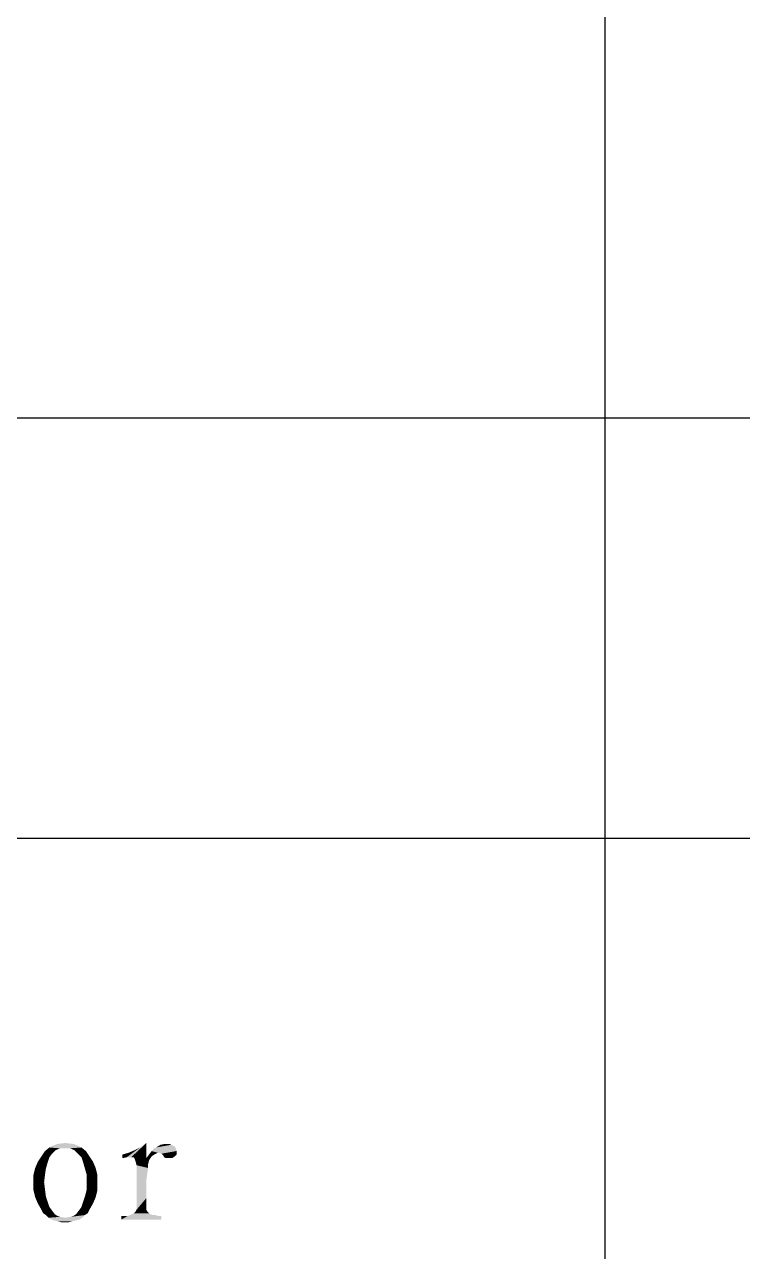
# Model space of a CAD drawing. Header units: millimetres. Extents: x 336 to 634, y 189 to 399.
# Drawn here: x 459.87 to 471.84, y 208.29 to 228.73 of the extents above; entities that cross this region are included whole.
import ezdxf

# ---------------------------------------------------------------- set-up
doc = ezdxf.new("R2010")
doc.units = ezdxf.units.MM

msp = doc.modelspace()

# ---------------------------------------------------------------- linework, layer by layer
at = {"color": 7, "linetype": 'Continuous'}
for p, q in [((469.54993, 194.17685), (469.54993, 229.17685)), ((448.54993, 222.17685), (628.54993, 222.17685)), ((448.54993, 215.17685), (628.54993, 215.17685))]:
    msp.add_line(p, q, dxfattribs=at)
for points in [[(460.68714, 210.08567), (460.3464, 210.05604), (460.42048, 210.08567)], [(460.3464, 210.05604), (460.68714, 210.08567), (460.76122, 210.05604)], [(460.42048, 210.08567), (460.55381, 210.10048), (460.68714, 210.08567)], [(461.57603, 209.86344), (461.79825, 210.02641), (461.90196, 210.10048)], [(461.65011, 209.86344), (461.57603, 209.86344), (461.90196, 210.10048)], [(461.69455, 209.86344), (461.65011, 209.86344), (461.90196, 210.10048)], [(461.69455, 209.86344), (461.90196, 210.10048), (461.90196, 209.84863)], [(462.2427, 210.08567), (462.28714, 210.08567), (462.139, 210.07085)], [(462.2427, 210.08567), (462.139, 210.07085), (462.21307, 210.08567)], [(462.139, 210.07085), (462.28714, 210.08567), (462.31677, 210.07085)], [(460.33159, 209.9227), (460.15381, 209.87826), (460.21307, 209.96715)], [(460.15381, 209.87826), (460.33159, 209.9227), (460.28714, 209.86344)], [(460.46492, 210.01159), (460.21307, 209.96715), (460.28714, 210.02641)], [(460.46492, 210.01159), (460.39085, 209.98196), (460.21307, 209.96715)], [(460.21307, 209.96715), (460.39085, 209.98196), (460.33159, 209.9227)], [(460.76122, 210.05604), (460.28714, 210.02641), (460.3464, 210.05604)], [(460.28714, 210.02641), (460.76122, 210.05604), (460.82048, 210.02641)], [(460.28714, 210.02641), (460.82048, 210.02641), (460.46492, 210.01159)], [(460.55381, 210.01159), (460.46492, 210.01159), (460.82048, 210.02641)], [(460.62788, 210.01159), (460.55381, 210.01159), (460.82048, 210.02641)], [(460.70196, 209.98196), (460.62788, 210.01159), (460.82048, 210.02641)], [(460.70196, 209.98196), (460.82048, 210.02641), (460.89455, 209.96715)], [(460.89455, 209.96715), (460.76122, 209.9227), (460.70196, 209.98196)], [(460.76122, 209.9227), (460.89455, 209.96715), (460.95381, 209.87826)], [(460.95381, 209.87826), (460.82048, 209.86344), (460.76122, 209.9227)], [(461.57603, 209.86344), (461.50196, 209.90789), (461.60566, 209.93752)], [(461.57603, 209.86344), (461.50196, 209.84863), (461.50196, 209.90789)], [(461.57603, 209.86344), (461.70937, 209.98196), (461.79825, 210.02641)], [(461.57603, 209.86344), (461.60566, 209.93752), (461.70937, 209.98196)], [(462.03529, 209.90789), (461.99085, 209.87826), (461.90196, 209.84863)], [(462.03529, 209.90789), (461.90196, 209.84863), (461.9464, 209.90789)], [(462.09455, 209.93752), (461.9464, 209.90789), (461.99085, 209.96715)], [(462.09455, 209.93752), (462.06492, 209.9227), (461.9464, 209.90789)], [(461.9464, 209.90789), (462.06492, 209.9227), (462.03529, 209.90789)], [(462.39085, 210.01159), (462.40566, 209.98196), (461.99085, 209.96715)], [(462.39085, 210.01159), (461.99085, 209.96715), (462.03529, 210.01159)], [(461.99085, 209.96715), (462.40566, 209.98196), (462.40566, 209.96715)], [(461.99085, 209.96715), (462.40566, 209.96715), (462.09455, 209.93752)], [(462.03529, 210.01159), (462.06492, 210.02641), (462.37603, 210.04122)], [(462.03529, 210.01159), (462.37603, 210.04122), (462.39085, 210.01159)], [(462.31677, 210.07085), (462.3464, 210.05604), (462.06492, 210.02641)], [(462.31677, 210.07085), (462.06492, 210.02641), (462.139, 210.07085)], [(462.3464, 210.05604), (462.37603, 210.04122), (462.06492, 210.02641)], [(462.12418, 209.93752), (462.09455, 209.93752), (462.40566, 209.96715)], [(462.15381, 209.9227), (462.12418, 209.93752), (462.40566, 209.96715)], [(462.16863, 209.90789), (462.15381, 209.9227), (462.40566, 209.96715)], [(462.16863, 209.90789), (462.40566, 209.96715), (462.40566, 209.90789)], [(462.40566, 209.90789), (462.18344, 209.89307), (462.16863, 209.90789)], [(462.18344, 209.89307), (462.40566, 209.90789), (462.37603, 209.87826)], [(462.37603, 209.87826), (462.19825, 209.86344), (462.18344, 209.89307)], [(460.22788, 209.67085), (460.02048, 209.56715), (460.05011, 209.68567)], [(460.25751, 209.77456), (460.05011, 209.68567), (460.09455, 209.78937)], [(460.05011, 209.68567), (460.25751, 209.77456), (460.22788, 209.67085)], [(460.28714, 209.86344), (460.09455, 209.78937), (460.15381, 209.87826)], [(460.09455, 209.78937), (460.28714, 209.86344), (460.25751, 209.77456)], [(460.82048, 209.86344), (460.95381, 209.87826), (461.01307, 209.78937)], [(461.01307, 209.78937), (460.85011, 209.77456), (460.82048, 209.86344)], [(460.85011, 209.77456), (461.01307, 209.78937), (461.05751, 209.68567)], [(461.05751, 209.68567), (460.87974, 209.67085), (460.85011, 209.77456)], [(460.90937, 209.56715), (460.87974, 209.67085), (461.05751, 209.68567)], [(460.90937, 209.56715), (461.05751, 209.68567), (461.08714, 209.56715)], [(461.90196, 209.84863), (461.70937, 209.83381), (461.69455, 209.86344)], [(461.96122, 209.83381), (461.70937, 209.83381), (461.90196, 209.84863)], [(461.96122, 209.83381), (461.72418, 209.78937), (461.70937, 209.83381)], [(461.96122, 209.83381), (461.9464, 209.80418), (461.72418, 209.78937)], [(461.72418, 209.78937), (461.9464, 209.80418), (461.93159, 209.74493)], [(461.93159, 209.74493), (461.739, 209.73011), (461.72418, 209.78937)], [(461.739, 209.73011), (461.93159, 209.74493), (461.93159, 209.68567)], [(461.93159, 209.68567), (461.739, 208.98937), (461.739, 209.73011)], [(461.93159, 209.68567), (461.91677, 209.58196), (461.739, 208.98937)], [(461.90196, 209.84863), (461.99085, 209.87826), (461.96122, 209.83381)], [(462.22788, 209.84863), (462.19825, 209.86344), (462.37603, 209.87826)], [(462.25751, 209.84863), (462.22788, 209.84863), (462.37603, 209.87826)], [(462.28714, 209.84863), (462.25751, 209.84863), (462.37603, 209.87826)], [(462.28714, 209.84863), (462.37603, 209.87826), (462.33159, 209.84863)], [(460.02048, 209.56715), (460.22788, 209.67085), (460.21307, 209.56715)], [(460.21307, 209.56715), (460.02048, 209.44863), (460.02048, 209.56715)], [(460.02048, 209.44863), (460.21307, 209.56715), (460.19825, 209.44863)], [(461.08714, 209.56715), (460.90937, 209.44863), (460.90937, 209.56715)], [(460.90937, 209.44863), (461.08714, 209.56715), (461.08714, 209.44863)], [(461.91677, 209.58196), (461.90196, 209.47826), (461.739, 208.98937)], [(461.90196, 209.47826), (461.90196, 209.34493), (461.739, 208.98937)], [(460.19825, 209.44863), (460.21307, 209.33011), (460.02048, 209.3153)], [(460.19825, 209.44863), (460.02048, 209.3153), (460.02048, 209.44863)], [(460.02048, 209.3153), (460.21307, 209.33011), (460.22788, 209.21159)], [(460.22788, 209.21159), (460.05011, 209.19678), (460.02048, 209.3153)], [(461.08714, 209.3153), (460.87974, 209.21159), (460.90937, 209.33011)], [(460.87974, 209.21159), (461.08714, 209.3153), (461.05751, 209.19678)], [(461.08714, 209.44863), (460.90937, 209.33011), (460.90937, 209.44863)], [(460.90937, 209.33011), (461.08714, 209.44863), (461.08714, 209.3153)], [(461.90196, 209.34493), (461.90196, 209.18196), (461.739, 208.98937)], [(460.05011, 209.19678), (460.22788, 209.21159), (460.25751, 209.1227)], [(460.25751, 209.1227), (460.09455, 209.09307), (460.05011, 209.19678)], [(460.09455, 209.09307), (460.25751, 209.1227), (460.28714, 209.03381)], [(460.28714, 209.03381), (460.15381, 208.98937), (460.09455, 209.09307)], [(461.01307, 209.09307), (460.82048, 209.03381), (460.85011, 209.1227)], [(460.82048, 209.03381), (461.01307, 209.09307), (460.95381, 208.98937)], [(461.05751, 209.19678), (460.85011, 209.1227), (460.87974, 209.21159)], [(460.85011, 209.1227), (461.05751, 209.19678), (461.01307, 209.09307)], [(461.90196, 209.18196), (461.90196, 209.019), (461.739, 208.98937)], [(460.15381, 208.98937), (460.28714, 209.03381), (460.33159, 208.97455)], [(460.33159, 208.97455), (460.18344, 208.93011), (460.15381, 208.98937)], [(460.18344, 208.93011), (460.33159, 208.97455), (460.37603, 208.9153)], [(460.37603, 208.9153), (460.22788, 208.90048), (460.18344, 208.93011)], [(460.22788, 208.90048), (460.37603, 208.9153), (460.42048, 208.88567)], [(460.42048, 208.88567), (460.27233, 208.85604), (460.22788, 208.90048)], [(460.42048, 208.88567), (460.46492, 208.87085), (460.27233, 208.85604)], [(460.27233, 208.85604), (460.46492, 208.87085), (460.55381, 208.85604)], [(460.55381, 208.85604), (460.6427, 208.87085), (460.87974, 208.90048)], [(460.55381, 208.85604), (460.87974, 208.90048), (460.83529, 208.85604)], [(460.6427, 208.87085), (460.68714, 208.88567), (460.87974, 208.90048)], [(460.87974, 208.90048), (460.68714, 208.88567), (460.73159, 208.9153)], [(460.92418, 208.93011), (460.73159, 208.9153), (460.77603, 208.97455)], [(460.73159, 208.9153), (460.92418, 208.93011), (460.87974, 208.90048)], [(460.95381, 208.98937), (460.77603, 208.97455), (460.82048, 209.03381)], [(460.77603, 208.97455), (460.95381, 208.98937), (460.92418, 208.93011)], [(462.09455, 208.88567), (462.15381, 208.88567), (461.48714, 208.82641)], [(461.59085, 208.88567), (462.09455, 208.88567), (461.48714, 208.82641)], [(461.5464, 208.88567), (461.59085, 208.88567), (461.48714, 208.82641)], [(461.5464, 208.88567), (461.48714, 208.82641), (461.48714, 208.88567)], [(461.48714, 208.82641), (462.15381, 208.88567), (462.15381, 208.82641)], [(462.00566, 208.90048), (462.05011, 208.90048), (461.59085, 208.88567)], [(462.00566, 208.90048), (461.59085, 208.88567), (461.63529, 208.90048)], [(461.59085, 208.88567), (462.05011, 208.90048), (462.09455, 208.88567)], [(461.97603, 208.9153), (461.63529, 208.90048), (461.66492, 208.9153)], [(461.63529, 208.90048), (461.97603, 208.9153), (462.00566, 208.90048)], [(461.9464, 208.93011), (461.66492, 208.9153), (461.69455, 208.93011)], [(461.66492, 208.9153), (461.9464, 208.93011), (461.97603, 208.9153)], [(461.69455, 208.93011), (461.70937, 208.94493), (461.91677, 208.95974)], [(461.69455, 208.93011), (461.91677, 208.95974), (461.9464, 208.93011)], [(461.91677, 208.95974), (461.70937, 208.94493), (461.72418, 208.95974)], [(461.90196, 208.98937), (461.72418, 208.95974), (461.739, 208.98937)], [(461.72418, 208.95974), (461.90196, 208.98937), (461.91677, 208.95974)], [(461.739, 208.98937), (461.90196, 209.019), (461.90196, 208.98937)], [(460.55381, 208.85604), (460.31677, 208.82641), (460.27233, 208.85604)], [(460.55381, 208.85604), (460.83529, 208.85604), (460.31677, 208.82641)], [(460.31677, 208.82641), (460.83529, 208.85604), (460.79085, 208.82641)], [(460.79085, 208.82641), (460.36122, 208.81159), (460.31677, 208.82641)], [(460.36122, 208.81159), (460.79085, 208.82641), (460.73159, 208.81159)], [(460.73159, 208.81159), (460.42048, 208.79678), (460.36122, 208.81159)], [(460.42048, 208.79678), (460.73159, 208.81159), (460.67233, 208.79678)], [(460.67233, 208.79678), (460.47974, 208.78196), (460.42048, 208.79678)], [(460.55381, 208.78196), (460.47974, 208.78196), (460.67233, 208.79678)], [(460.55381, 208.78196), (460.67233, 208.79678), (460.61307, 208.78196)]]:
    msp.add_solid(points, dxfattribs=at)

doc.saveas('drawing.dxf')
